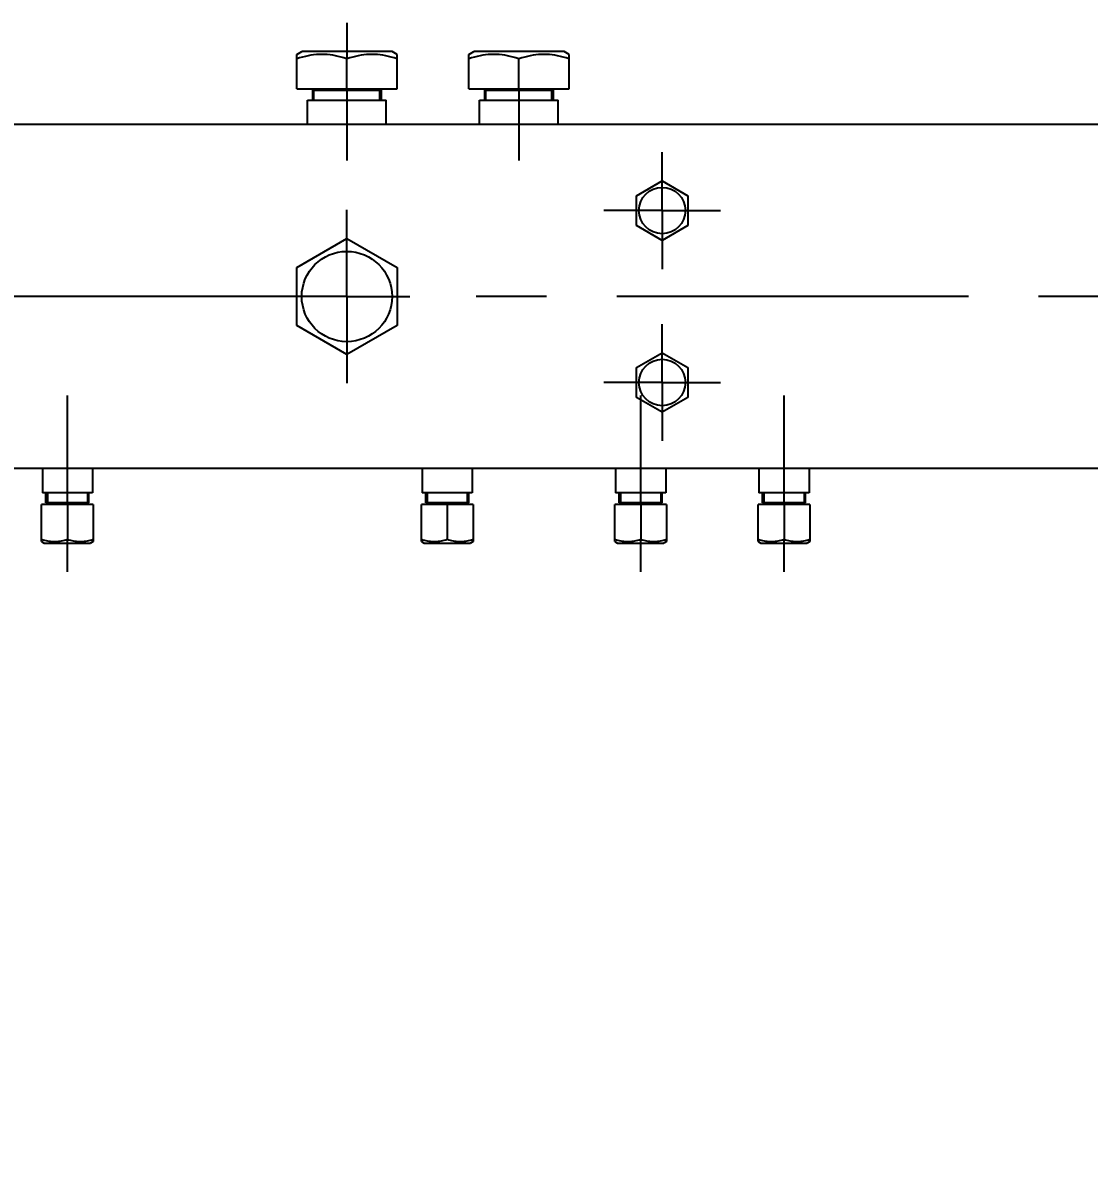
# Model space of a CAD drawing. Header units: millimetres. Extents: x 0 to 1189, y 0 to 841.
# Drawn here: x 519.7 to 594.1, y 675.3 to 755 of the extents above; entities that cross this region are included whole.
import ezdxf

# ---------------------------------------------------------------- set-up
doc = ezdxf.new("R2010")
doc.units = ezdxf.units.MM
doc.header["$LTSCALE"] = 65.395
doc.linetypes.add('CENTER', pattern=[0.6, 0.375, -0.075, 0.075, -0.075])
doc.layers.get('0').update_dxf_attribs({"linetype": 'CONTINUOUS'})
doc.layers.add('ALL_AXIS', color=7, linetype='CONTINUOUS')
doc.layers.add('ALL_DIMENSIONS', color=7, linetype='CONTINUOUS')
doc.styles.get("Standard").update_dxf_attribs({"font": 'txt', "width": 0.7})
doc.dimstyles.new('DIMSTYLE_1', dxfattribs={"dimtxt": 3.5, "dimasz": 3, "dimexe": 0.18, "dimexo": 0.0625, "dimgap": 0.09, "dimtad": 1, "dimdec": 5, "dimlfac": 10, "dimdsep": 46, "dimtxsty": 'STANDARD', "dimblk": '_FILLED', "dimblk1": '_FILLED', "dimblk2": '_FILLED', "dimcen": 0.09, "dimadec": 0, "dimazin": 0, "dimtp": 2, "dimtm": 2, "dimtfac": 1, "dimtdec": 5, "dimtofl": 0, "dimtmove": 0, "dimatfit": 3, "dimldrblk": '_FILLED', "dimfxl": 1, "dimtolj": 1, "dimarcsym": 0})

# ---------------------------------------------------------------- blocks, each defined once
blk = doc.blocks.new('_FILLED')
at = {"color": 0, "linetype": 'BYBLOCK'}
blk.add_solid([(0, 0), (-1, 0.167), (-1, -0.167)], dxfattribs=at)
blk = doc.blocks.new('*D0')
at = {"layer": 'ALL_DIMENSIONS', "color": 2, "linetype": 'CONTINUOUS'}
for p, q in [((27.718, 722.401), (27.718, 595.901)), ((1064.818, 722.401), (1064.818, 612.208)), ((1064.818, 601.929), (1064.818, 595.901)), ((27.718, 597.901), (546.268, 597.901)), ((1064.818, 597.901), (546.268, 597.901))]:
    blk.add_line(p, q, dxfattribs=at)
at = {"layer": 'ALL_DIMENSIONS', "color": 2, "linetype": 'CONTINUOUS', "xscale": 3, "yscale": 3, "zscale": 3, "rotation": 180}
blk.add_blockref('_FILLED', (27.718, 597.901), dxfattribs=at)
at = {"layer": 'ALL_DIMENSIONS', "color": 2, "linetype": 'CONTINUOUS', "xscale": 3, "yscale": 3, "zscale": 3}
blk.add_blockref('_FILLED', (1064.818, 597.901), dxfattribs=at)
blk = doc.blocks.new('*D7')
at = {"layer": 'ALL_DIMENSIONS', "color": 2, "linetype": 'CONTINUOUS'}
for p, q in [((27.718, 722.401), (27.718, 587.901)), ((1127.218, 613.901), (1127.218, 587.901)), ((27.718, 589.901), (577.468, 589.901)), ((1127.218, 589.901), (577.468, 589.901))]:
    blk.add_line(p, q, dxfattribs=at)
at = {"layer": 'ALL_DIMENSIONS', "color": 2, "linetype": 'CONTINUOUS', "xscale": 3, "yscale": 3, "zscale": 3, "rotation": 180}
blk.add_blockref('_FILLED', (27.718, 589.901), dxfattribs=at)
at = {"layer": 'ALL_DIMENSIONS', "color": 2, "linetype": 'CONTINUOUS', "xscale": 3, "yscale": 3, "zscale": 3}
blk.add_blockref('_FILLED', (1127.218, 589.901), dxfattribs=at)
blk = doc.blocks.new('*D8')
at = {"layer": 'ALL_DIMENSIONS', "color": 2, "linetype": 'CONTINUOUS'}
for p, q in [((27.718, 722.401), (27.718, 578.96)), ((1151.568, 722.551), (1151.568, 578.96)), ((27.718, 580.96), (589.643, 580.96)), ((1151.568, 580.96), (589.643, 580.96))]:
    blk.add_line(p, q, dxfattribs=at)
at = {"layer": 'ALL_DIMENSIONS', "color": 2, "linetype": 'CONTINUOUS', "xscale": 3, "yscale": 3, "zscale": 3, "rotation": 180}
blk.add_blockref('_FILLED', (27.718, 580.96), dxfattribs=at)
at = {"layer": 'ALL_DIMENSIONS', "color": 2, "linetype": 'CONTINUOUS', "xscale": 3, "yscale": 3, "zscale": 3}
blk.add_blockref('_FILLED', (1151.568, 580.96), dxfattribs=at)

msp = doc.modelspace()

# ---------------------------------------------------------------- linework, layer by layer
at = {"color": 7, "linetype": 'CONTINUOUS'}
for p, q in [((538.8181797, 750.4007175), (545.8181797, 750.4007175)), ((544.7181797, 750.3007175), (539.9181797, 750.3007175)), ((550.8181797, 750.4007175), (557.8181797, 750.4007175)), ((556.7181797, 750.3007175), (551.9181797, 750.3007175)), ((615.3181797, 747.9007175), (504.3181797, 747.9007175)), ((615.3181797, 723.9007175), (504.3181797, 723.9007175)), ((524.3181797, 721.5007175), (521.3181797, 721.5007175)), ((550.8181797, 721.5007175), (547.8181797, 721.5007175)), ((564.3181797, 721.5007175), (561.3181797, 721.5007175)), ((574.3181797, 721.5007175), (571.3181797, 721.5007175)), ((524.6181797, 721.4007175), (521.0181797, 721.4007175)), ((551.1181797, 721.4007175), (547.5181797, 721.4007175)), ((564.6181797, 721.4007175), (561.0181797, 721.4007175)), ((574.6181797, 721.4007175), (571.0181797, 721.4007175))]:
    msp.add_line(p, q, dxfattribs=at)
at = {"color": 2, "linetype": 'CONTINUOUS'}
for p, q in [((540.0181797, 749.6007175), (540.0181797, 750.3007175)), ((544.6181797, 749.6007175), (544.6181797, 750.3007175)), ((552.0181797, 749.6007175), (552.0181797, 750.3007175)), ((556.6181797, 749.6007175), (556.6181797, 750.3007175)), ((521.4181797, 722.2007175), (521.4181797, 721.5007175)), ((524.2181797, 722.2007175), (524.2181797, 721.5007175)), ((547.9181797, 722.2007175), (547.9181797, 721.5007175)), ((550.7181797, 722.2007175), (550.7181797, 721.5007175)), ((561.4181797, 722.2007175), (561.4181797, 721.5007175)), ((564.2181797, 722.2007175), (564.2181797, 721.5007175)), ((571.4181797, 722.2007175), (571.4181797, 721.5007175)), ((574.2181797, 722.2007175), (574.2181797, 721.5007175))]:
    msp.add_line(p, q, dxfattribs=at)
at = {"layer": 'ALL_AXIS', "color": 7, "linetype": 'CENTER'}
for p, q in [((542.3181797, 755.0007175), (542.3181797, 752.4860375)), ((554.3181797, 750.4007175), (554.3181797, 745.4007175)), ((542.3181797, 748.3007175), (542.3181797, 745.4007175)), ((564.3181797, 745.4007175), (564.3181797, 745.9791784)), ((542.3181797, 740.6507175), (542.3181797, 741.9421693)), ((560.8181797, 741.9007175), (560.2397187, 741.9007175)), ((567.8181797, 741.9007175), (568.3966406, 741.9007175)), ((542.3181797, 740.3007175), (542.3181797, 740.6507175)), ((564.3181797, 738.4007175), (564.3181797, 737.8222565)), ((537.9181797, 735.9007175), (483.7181797, 735.9007175)), ((624.9181797, 735.9007175), (546.7181797, 735.9007175)), ((564.3181797, 733.4007175), (564.3181797, 733.9791784)), ((542.3181797, 731.5007175), (542.3181797, 731.1507175)), ((542.3181797, 731.1507175), (542.3181797, 729.8592656)), ((560.8181797, 729.9007175), (560.2397187, 729.9007175)), ((567.8181797, 729.9007175), (568.3966406, 729.9007175)), ((522.8181797, 723.5007175), (522.8181797, 729.0007175)), ((562.8181797, 723.5007175), (562.8181797, 729.0007175)), ((572.8181797, 723.5007175), (572.8181797, 729.0007175)), ((564.3181797, 726.4007175), (564.3181797, 725.8222565)), ((522.8181797, 716.7007175), (522.8181797, 718.96541)), ((562.8181797, 716.7007175), (562.8181797, 718.96541)), ((572.8181797, 716.7007175), (572.8181797, 718.96541))]:
    msp.add_line(p, q, dxfattribs=at)
at = {"layer": 'ALL_AXIS', "color": 7, "linetype": 'CONTINUOUS'}
for p, q in [((538.8181797, 752.7986449), (539.1681797, 753.0007175)), ((538.8181797, 750.4007175), (538.8181797, 752.7986449)), ((545.4681797, 753.0007175), (539.1681797, 753.0007175)), ((545.8181797, 752.7986449), (545.4681797, 753.0007175)), ((545.8181797, 750.4007175), (545.8181797, 752.7986449)), ((550.8181797, 752.7986449), (551.1681797, 753.0007175)), ((550.8181797, 750.4007175), (550.8181797, 752.7986449)), ((557.4681797, 753.0007175), (551.1681797, 753.0007175)), ((557.8181797, 752.7986449), (557.4681797, 753.0007175)), ((557.8181797, 750.4007175), (557.8181797, 752.7986449)), ((542.3181797, 750.4007175), (542.3181797, 752.4860375)), ((554.3181797, 750.4007175), (554.3181797, 752.4860375)), ((539.9181797, 750.3007175), (539.9181797, 749.6007175)), ((539.9181797, 750.3007175), (544.7181797, 750.3007175)), ((540.0181797, 750.3007175), (540.0181797, 750.4007175)), ((544.6181797, 750.3007175), (544.6181797, 750.4007175)), ((544.7181797, 750.3007175), (544.7181797, 749.6007175)), ((551.9181797, 750.3007175), (551.9181797, 749.6007175)), ((551.9181797, 750.3007175), (556.7181797, 750.3007175)), ((552.0181797, 750.3007175), (552.0181797, 750.4007175)), ((556.6181797, 750.3007175), (556.6181797, 750.4007175)), ((556.7181797, 750.3007175), (556.7181797, 749.6007175)), ((539.5681797, 747.9007175), (539.5681797, 749.6007175)), ((539.5681797, 749.6007175), (545.0681797, 749.6007175)), ((545.0681797, 747.9007175), (545.0681797, 749.6007175)), ((551.5681797, 747.9007175), (551.5681797, 749.6007175)), ((551.5681797, 749.6007175), (557.0681797, 749.6007175)), ((557.0681797, 747.9007175), (557.0681797, 749.6007175)), ((562.5181797, 742.9399479), (564.3181797, 743.9791784)), ((564.3181797, 743.9791784), (566.1181797, 742.9399479)), ((562.5181797, 740.861487), (562.5181797, 742.9399479)), ((566.1181797, 742.9399479), (566.1181797, 740.861487)), ((564.3181797, 739.8222565), (562.5181797, 740.861487)), ((566.1181797, 740.861487), (564.3181797, 739.8222565)), ((538.8181797, 737.9214434), (542.3181797, 739.9421693)), ((542.3181797, 739.9421693), (545.8181797, 737.9214434)), ((538.8181797, 733.8799915), (538.8181797, 737.9214434)), ((545.8181797, 737.9214434), (545.8181797, 733.8799915)), ((542.3181797, 731.8592656), (538.8181797, 733.8799915)), ((545.8181797, 733.8799915), (542.3181797, 731.8592656)), ((562.5181797, 730.9399479), (564.3181797, 731.9791784)), ((564.3181797, 731.9791784), (566.1181797, 730.9399479)), ((562.5181797, 728.861487), (562.5181797, 730.9399479)), ((566.1181797, 730.9399479), (566.1181797, 728.861487)), ((564.3181797, 727.8222565), (562.5181797, 728.861487)), ((566.1181797, 728.861487), (564.3181797, 727.8222565)), ((521.0681797, 723.9007175), (521.0681797, 722.2007175)), ((524.5681797, 723.9007175), (524.5681797, 722.2007175)), ((547.5681797, 723.9007175), (547.5681797, 722.2007175)), ((551.0681797, 723.9007175), (551.0681797, 722.2007175)), ((561.0681797, 723.9007175), (561.0681797, 722.2007175)), ((564.5681797, 723.9007175), (564.5681797, 722.2007175)), ((571.0681797, 723.9007175), (571.0681797, 722.2007175)), ((574.5681797, 723.9007175), (574.5681797, 722.2007175)), ((524.5681797, 722.2007175), (521.0681797, 722.2007175)), ((521.3181797, 721.5007175), (521.3181797, 722.2007175)), ((524.3181797, 721.5007175), (521.3181797, 721.5007175)), ((521.4181797, 721.5007175), (521.4181797, 721.4007175)), ((524.2181797, 721.5007175), (524.2181797, 721.4007175)), ((524.3181797, 721.5007175), (524.3181797, 722.2007175)), ((551.0681797, 722.2007175), (547.5681797, 722.2007175)), ((547.8181797, 721.5007175), (547.8181797, 722.2007175)), ((550.8181797, 721.5007175), (547.8181797, 721.5007175)), ((547.9181797, 721.5007175), (547.9181797, 721.4007175)), ((550.7181797, 721.5007175), (550.7181797, 721.4007175)), ((550.8181797, 721.5007175), (550.8181797, 722.2007175)), ((564.5681797, 722.2007175), (561.0681797, 722.2007175)), ((561.3181797, 721.5007175), (561.3181797, 722.2007175)), ((564.3181797, 721.5007175), (561.3181797, 721.5007175)), ((561.4181797, 721.5007175), (561.4181797, 721.4007175)), ((564.2181797, 721.5007175), (564.2181797, 721.4007175)), ((564.3181797, 721.5007175), (564.3181797, 722.2007175)), ((574.5681797, 722.2007175), (571.0681797, 722.2007175)), ((571.3181797, 721.5007175), (571.3181797, 722.2007175)), ((574.3181797, 721.5007175), (571.3181797, 721.5007175)), ((571.4181797, 721.5007175), (571.4181797, 721.4007175)), ((574.2181797, 721.5007175), (574.2181797, 721.4007175)), ((574.3181797, 721.5007175), (574.3181797, 722.2007175)), ((521.0181797, 718.8046405), (521.0181797, 721.4007175)), ((522.8181797, 721.4007175), (522.8181797, 718.96541)), ((524.6181797, 721.4007175), (524.6181797, 718.8046405)), ((547.5181797, 718.8046405), (547.5181797, 721.4007175)), ((549.3181797, 721.4007175), (549.3181797, 718.96541)), ((551.1181797, 721.4007175), (551.1181797, 718.8046405)), ((561.0181797, 718.8046405), (561.0181797, 721.4007175)), ((562.8181797, 721.4007175), (562.8181797, 718.96541)), ((564.6181797, 721.4007175), (564.6181797, 718.8046405)), ((571.0181797, 718.8046405), (571.0181797, 721.4007175)), ((572.8181797, 721.4007175), (572.8181797, 718.96541)), ((574.6181797, 721.4007175), (574.6181797, 718.8046405)), ((521.0181797, 718.8046405), (521.1981797, 718.7007175)), ((521.1981797, 718.7007175), (524.4381797, 718.7007175)), ((524.6181797, 718.8046405), (524.4381797, 718.7007175)), ((547.5181797, 718.8046405), (547.6981797, 718.7007175)), ((547.6981797, 718.7007175), (550.9381797, 718.7007175)), ((551.1181797, 718.8046405), (550.9381797, 718.7007175)), ((561.0181797, 718.8046405), (561.1981797, 718.7007175)), ((561.1981797, 718.7007175), (564.4381797, 718.7007175)), ((564.6181797, 718.8046405), (564.4381797, 718.7007175)), ((571.0181797, 718.8046405), (571.1981797, 718.7007175)), ((571.1981797, 718.7007175), (574.4381797, 718.7007175)), ((574.6181797, 718.8046405), (574.4381797, 718.7007175))]:
    msp.add_line(p, q, dxfattribs=at)
at = {"layer": 'ALL_AXIS', "color": 2, "linetype": 'CENTER'}
for p, q in [((542.3181797, 750.4007175), (542.3181797, 748.3007175)), ((564.3181797, 741.9007175), (564.3181797, 745.4007175)), ((564.3181797, 741.9007175), (560.8181797, 741.9007175)), ((564.3181797, 741.9007175), (564.3181797, 738.4007175)), ((564.3181797, 741.9007175), (567.8181797, 741.9007175)), ((542.3181797, 735.9007175), (542.3181797, 740.3007175)), ((542.3181797, 735.9007175), (537.9181797, 735.9007175)), ((542.3181797, 735.9007175), (542.3181797, 731.5007175)), ((542.3181797, 735.9007175), (546.7181797, 735.9007175)), ((564.3181797, 729.9007175), (564.3181797, 733.4007175)), ((564.3181797, 729.9007175), (560.8181797, 729.9007175)), ((564.3181797, 729.9007175), (564.3181797, 726.4007175)), ((564.3181797, 729.9007175), (567.8181797, 729.9007175)), ((522.8181797, 721.4007175), (522.8181797, 723.5007175)), ((562.8181797, 721.4007175), (562.8181797, 723.5007175)), ((572.8181797, 721.4007175), (572.8181797, 723.5007175))]:
    msp.add_line(p, q, dxfattribs=at)
at = {"layer": 'ALL_AXIS', "color": 7, "linetype": 'CONTINUOUS'}
for points in [[(542.3181797, 752.4860375), (542.1139112, 752.5511149), (541.9134717, 752.6085579), (541.717429, 752.65831), (541.5240799, 752.7005404), (541.3320205, 752.7354783), (541.1409205, 752.7628871), (540.9499712, 752.7826573), (540.7592041, 752.794636), (540.5683551, 752.7986103), (540.3775021, 752.7946505), (540.1867235, 752.7826852), (539.9957538, 752.762926), (539.8046272, 752.7355257), (539.6125235, 752.7005893), (539.4190874, 752.6583458), (539.2229579, 752.6085769), (539.0224704, 752.5511231), (538.8181797, 752.4860375)], [(545.8181797, 752.4860375), (545.6139112, 752.5511149), (545.4134717, 752.6085579), (545.217429, 752.65831), (545.0240799, 752.7005404), (544.8320205, 752.7354783), (544.6409205, 752.7628871), (544.4499712, 752.7826573), (544.2592041, 752.794636), (544.0683551, 752.7986103), (543.8775021, 752.7946505), (543.6867235, 752.7826852), (543.4957538, 752.762926), (543.3046272, 752.7355257), (543.1125235, 752.7005893), (542.9190874, 752.6583458), (542.7229579, 752.6085769), (542.5224704, 752.5511231), (542.3181797, 752.4860375)], [(554.3181797, 752.4860375), (554.1139112, 752.5511149), (553.9134717, 752.6085579), (553.717429, 752.65831), (553.5240799, 752.7005404), (553.3320205, 752.7354783), (553.1409205, 752.7628871), (552.9499712, 752.7826573), (552.7592041, 752.794636), (552.5683551, 752.7986103), (552.3775021, 752.7946505), (552.1867235, 752.7826852), (551.9957538, 752.762926), (551.8046272, 752.7355257), (551.6125235, 752.7005893), (551.4190874, 752.6583458), (551.2229579, 752.6085769), (551.0224704, 752.5511231), (550.8181797, 752.4860375)], [(557.8181797, 752.4860375), (557.6139112, 752.5511149), (557.4134717, 752.6085579), (557.217429, 752.65831), (557.0240799, 752.7005404), (556.8320205, 752.7354783), (556.6409205, 752.7628871), (556.4499712, 752.7826573), (556.2592041, 752.794636), (556.0683551, 752.7986103), (555.8775021, 752.7946505), (555.6867235, 752.7826852), (555.4957538, 752.762926), (555.3046272, 752.7355257), (555.1125235, 752.7005893), (554.9190874, 752.6583458), (554.7229579, 752.6085769), (554.5224704, 752.5511231), (554.3181797, 752.4860375)], [(521.0181797, 718.96541), (521.1232355, 718.9319407), (521.2263205, 718.9023981), (521.3271423, 718.8768115), (521.426578, 718.8550934), (521.5253504, 718.8371256), (521.6236292, 718.82303), (521.7218309, 718.8128626), (521.819939, 718.8067022), (521.9180892, 718.8046583), (522.0162414, 718.8066947), (522.1143554, 718.8128482), (522.2125674, 718.8230099), (522.3108598, 718.8371011), (522.4096547, 718.855068), (522.5091352, 718.8767928), (522.6100019, 718.9023881), (522.7131119, 718.9319363), (522.8181797, 718.96541)], [(522.8181797, 718.96541), (522.9232355, 718.9319407), (523.0263205, 718.9023981), (523.1271423, 718.8768115), (523.226578, 718.8550934), (523.3253504, 718.8371256), (523.4236292, 718.82303), (523.5218309, 718.8128626), (523.619939, 718.8067022), (523.7180892, 718.8046583), (523.8162414, 718.8066947), (523.9143554, 718.8128482), (524.0125674, 718.8230099), (524.1108598, 718.8371011), (524.2096547, 718.855068), (524.3091352, 718.8767928), (524.4100019, 718.9023881), (524.5131119, 718.9319363), (524.6181797, 718.96541)], [(547.5181797, 718.96541), (547.6232355, 718.9319407), (547.7263205, 718.9023981), (547.8271423, 718.8768115), (547.926578, 718.8550934), (548.0253504, 718.8371256), (548.1236292, 718.82303), (548.2218309, 718.8128626), (548.319939, 718.8067022), (548.4180892, 718.8046583), (548.5162414, 718.8066947), (548.6143554, 718.8128482), (548.7125674, 718.8230099), (548.8108598, 718.8371011), (548.9096547, 718.855068), (549.0091352, 718.8767928), (549.1100019, 718.9023881), (549.2131119, 718.9319363), (549.3181797, 718.96541)], [(549.3181797, 718.96541), (549.4232355, 718.9319407), (549.5263205, 718.9023981), (549.6271423, 718.8768115), (549.726578, 718.8550934), (549.8253504, 718.8371256), (549.9236292, 718.82303), (550.0218309, 718.8128626), (550.119939, 718.8067022), (550.2180892, 718.8046583), (550.3162414, 718.8066947), (550.4143554, 718.8128482), (550.5125674, 718.8230099), (550.6108598, 718.8371011), (550.7096547, 718.855068), (550.8091352, 718.8767928), (550.9100019, 718.9023881), (551.0131119, 718.9319363), (551.1181797, 718.96541)], [(561.0181797, 718.96541), (561.1232355, 718.9319407), (561.2263205, 718.9023981), (561.3271423, 718.8768115), (561.426578, 718.8550934), (561.5253504, 718.8371256), (561.6236292, 718.82303), (561.7218309, 718.8128626), (561.819939, 718.8067022), (561.9180892, 718.8046583), (562.0162414, 718.8066947), (562.1143554, 718.8128482), (562.2125674, 718.8230099), (562.3108598, 718.8371011), (562.4096547, 718.855068), (562.5091352, 718.8767928), (562.6100019, 718.9023881), (562.7131119, 718.9319363), (562.8181797, 718.96541)], [(562.8181797, 718.96541), (562.9232355, 718.9319407), (563.0263205, 718.9023981), (563.1271423, 718.8768115), (563.226578, 718.8550934), (563.3253504, 718.8371256), (563.4236292, 718.82303), (563.5218309, 718.8128626), (563.619939, 718.8067022), (563.7180892, 718.8046583), (563.8162414, 718.8066947), (563.9143554, 718.8128482), (564.0125674, 718.8230099), (564.1108598, 718.8371011), (564.2096547, 718.855068), (564.3091352, 718.8767928), (564.4100019, 718.9023881), (564.5131119, 718.9319363), (564.6181797, 718.96541)], [(571.0181797, 718.96541), (571.1232355, 718.9319407), (571.2263205, 718.9023981), (571.3271423, 718.8768115), (571.426578, 718.8550934), (571.5253504, 718.8371256), (571.6236292, 718.82303), (571.7218309, 718.8128626), (571.819939, 718.8067022), (571.9180892, 718.8046583), (572.0162414, 718.8066947), (572.1143554, 718.8128482), (572.2125674, 718.8230099), (572.3108598, 718.8371011), (572.4096547, 718.855068), (572.5091352, 718.8767928), (572.6100019, 718.9023881), (572.7131119, 718.9319363), (572.8181797, 718.96541)], [(572.8181797, 718.96541), (572.9232355, 718.9319407), (573.0263205, 718.9023981), (573.1271423, 718.8768115), (573.226578, 718.8550934), (573.3253504, 718.8371256), (573.4236292, 718.82303), (573.5218309, 718.8128626), (573.619939, 718.8067022), (573.7180892, 718.8046583), (573.8162414, 718.8066947), (573.9143554, 718.8128482), (574.0125674, 718.8230099), (574.1108598, 718.8371011), (574.2096547, 718.855068), (574.3091352, 718.8767928), (574.4100019, 718.9023881), (574.5131119, 718.9319363), (574.6181797, 718.96541)]]:
    msp.add_lwpolyline(points, dxfattribs=at)
for centre, radius in [((564.3181797, 741.9007175), 1.62), ((542.3181797, 735.9007175), 3.15), ((564.3181797, 729.9007175), 1.62)]:
    msp.add_circle(centre, radius, dxfattribs=at)

# ---------------------------------------------------------------- dimensions: what is measured, and where the dimension line sits
at = {"layer": 'ALL_DIMENSIONS', "color": 2, "linetype": 'CONTINUOUS'}
for base, p1, picture, middle in [((27.7181796641, 580.9599842335), (1151.5681796641, 722.5507174637), '*D8', (584.8807674898, 581.8349842335)), ((27.7181796641, 589.9007174637), (1127.2181796641, 613.9007174637), '*D7', (571.3431796641, 590.7757174637))]:
    dim = msp.add_linear_dim(base=base, p1=p1, p2=(27.7181796641, 722.4007174637), angle=180, dimstyle='DIMSTYLE_1', dxfattribs=at)
    dim.commit()
    dim.dimension.update_dxf_attribs({"geometry": picture, "text_midpoint": middle, "dimtype": 160})
dim = msp.add_linear_dim(base=(1064.8181796641, 597.9007174637), p1=(27.7181796641, 722.4007174637), p2=(1064.8181796641, 722.4007174637), dimstyle='DIMSTYLE_1', dxfattribs=at)
dim.commit()
dim.dimension.update_dxf_attribs({"geometry": '*D0', "text_midpoint": (540.1431796641, 598.7757174637), "dimtype": 160})

doc.saveas('drawing.dxf')
